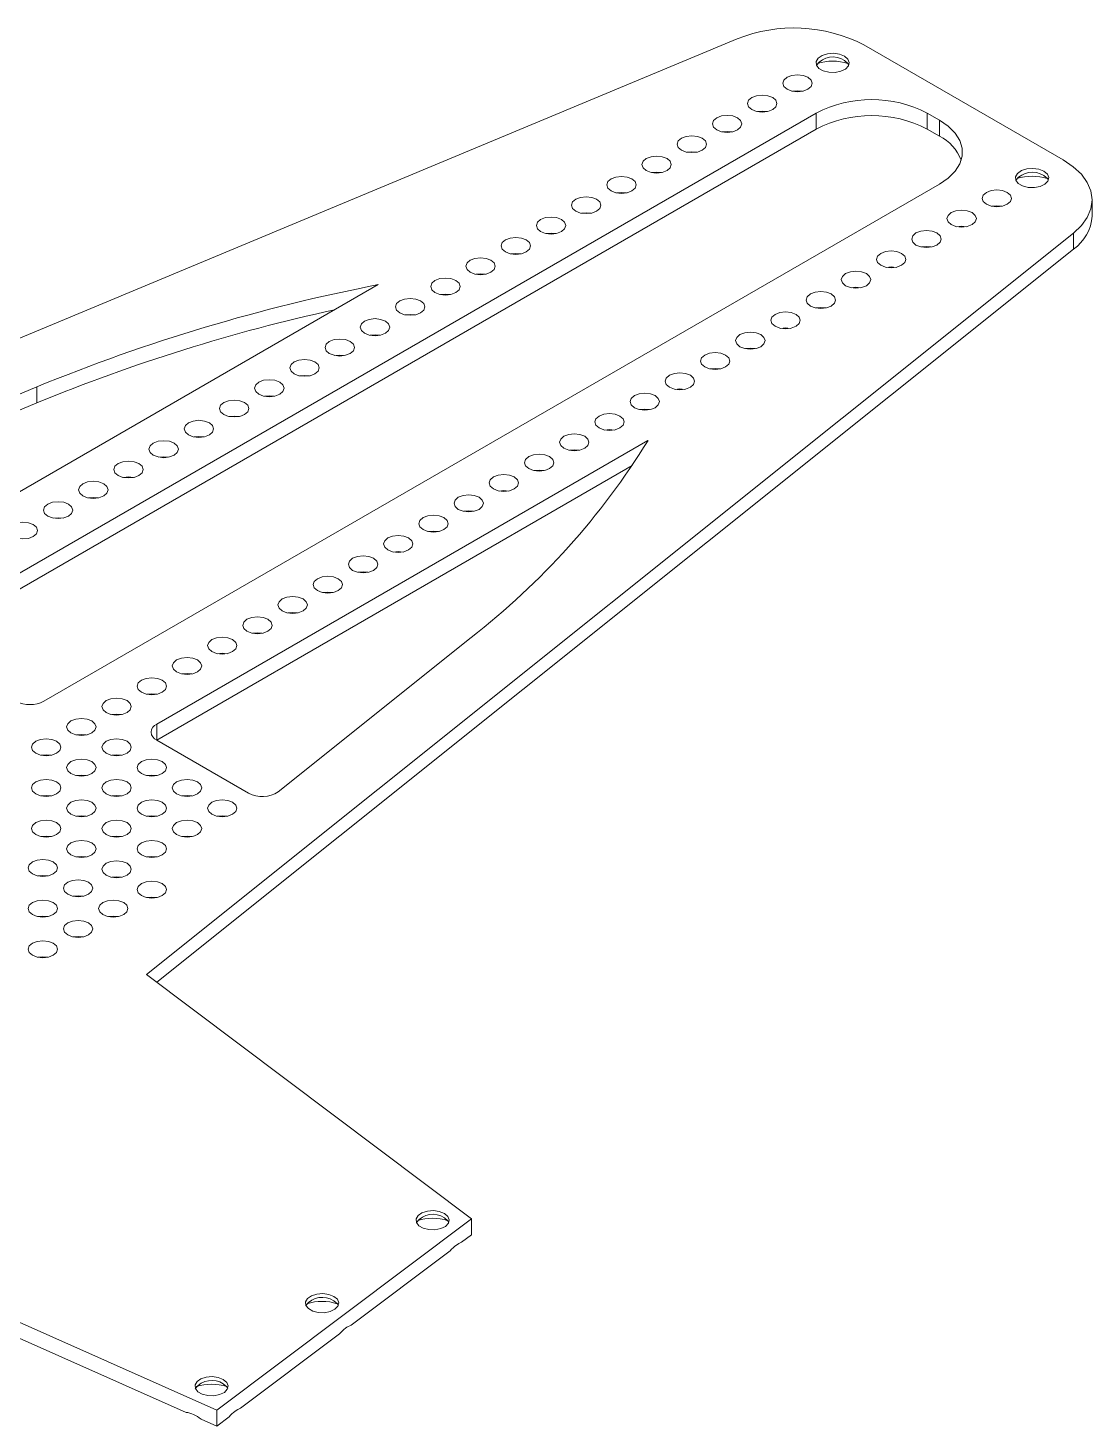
# Paper-space layout '_등각 보기' of a CAD drawing. Header units: millimetres. Extents: x -178 to 66, y -103 to 40.
# Drawn here: x -42.4 to 66.1, y -102.8 to 39.8 of the extents above; entities that cross this region are included whole.
import ezdxf

# ---------------------------------------------------------------- set-up
doc = ezdxf.new("R2010")
doc.units = ezdxf.units.MM

psp = doc.layouts.new('_등각 보기')

# ---------------------------------------------------------------- linework, layer by layer
at = {"color": 7, "linetype": 'Continuous', "lineweight": 15}
for p, q in [((29.94, 38.72), (-101.05, -15.88)), ((63.2, 26.38), (42.86, 38.12)), ((37.99, 31.16), (-53.37, -21.58)), ((37.99, 31.16), (37.99, 29.53)), ((50.57, 30.43), (49.31, 31.16)), ((49.31, 31.16), (49.31, 29.53)), ((50.57, 30.43), (50.57, 28.8)), ((37.99, 29.53), (-53.37, -23.21)), ((50.57, 28.8), (49.31, 29.53)), ((-40.8, -28.84), (50.57, 23.9)), ((66.13, 20.66), (66.13, 22.3)), ((-30.34, -56.7), (64.24, 18.92)), ((64.24, 18.92), (64.24, 17.28)), ((-29.29, -57.49), (64.24, 17.28)), ((-56.81, -15.28), (-6.69, 13.66)), ((-41.51, 3.24), (-68.76, -8.12)), ((-41.51, 3.24), (-41.51, 1.61)), ((-41.51, 1.61), (-68.76, -9.75)), ((20.83, -2.23), (-29.29, -31.17)), ((19.22, -4.8), (-29.29, -32.8)), ((-16.89, -38.06), (2.78, -22.33)), ((-29.29, -32.8), (-19.93, -38.2)), ((2.84, -81.61), (-30.34, -56.7)), ((-70.71, -80.01), (-23.15, -101.12)), ((-70.71, -81.64), (-26.29, -101.36)), ((-23.15, -101.12), (2.84, -81.61)), ((2.84, -81.61), (2.84, -83.25)), ((1.82, -84.01), (2.84, -83.25)), ((-9.46, -92.48), (0.65, -84.89)), ((-20.73, -100.94), (-10.63, -93.36)), ((-23.15, -101.12), (-23.15, -102.76)), ((-24.76, -102.04), (-23.15, -102.76)), ((-23.15, -102.76), (-21.9, -101.82))]:
    psp.add_line(p, q, dxfattribs=at)
at = {"color": 8, "linetype": 'Continuous', "lineweight": 15}
psp.add_line((-29.29, -31.17), (-29.29, -32.8), dxfattribs=at)
at = {"color": 7, "linetype": 'Continuous', "lineweight": 15, "flags": 128}
for points in [[(40.87, 36.97), (41.23, 36.67), (41.37, 36.32), (41.28, 35.97), (40.98, 35.65), (40.5, 35.42), (39.91, 35.3), (39.28, 35.32), (38.71, 35.47), (38.27, 35.72), (38.02, 36.05), (37.99, 36.41), (38.19, 36.75), (38.59, 37.03), (39.13, 37.21), (39.75, 37.26), (40.36, 37.17), (40.87, 36.97)], [(40.87, 36.52), (41.23, 36.22), (41.33, 36.05)], [(35.02, 33.59), (35.51, 33.4), (36.08, 33.34), (36.65, 33.4), (37.14, 33.59), (37.47, 33.87), (37.58, 34.2), (37.47, 34.53), (37.14, 34.82), (36.65, 35), (36.08, 35.07), (35.51, 35), (35.02, 34.82), (34.69, 34.53), (34.58, 34.2), (34.69, 33.87), (35.02, 33.59)], [(31.43, 31.52), (31.91, 31.33), (32.49, 31.26), (33.06, 31.33), (33.55, 31.52), (33.87, 31.8), (33.99, 32.13), (33.87, 32.46), (33.55, 32.74), (33.06, 32.93), (32.49, 33), (31.91, 32.93), (31.43, 32.74), (31.1, 32.46), (30.99, 32.13), (31.1, 31.8), (31.43, 31.52)], [(36.58, 33.39), (36.08, 33.44), (35.58, 33.39)], [(27.84, 29.44), (28.32, 29.26), (28.9, 29.19), (29.47, 29.26), (29.96, 29.44), (30.28, 29.72), (30.4, 30.06), (30.28, 30.39), (29.96, 30.67), (29.47, 30.86), (28.9, 30.92), (28.32, 30.86), (27.84, 30.67), (27.51, 30.39), (27.4, 30.06), (27.51, 29.72), (27.84, 29.44)], [(32.99, 31.31), (32.49, 31.36), (31.99, 31.31)], [(50.57, 23.9), (51.46, 24.52), (52.16, 25.22), (52.64, 25.97), (52.88, 26.77), (52.88, 27.57), (52.64, 28.36), (52.16, 29.12), (51.46, 29.82), (50.57, 30.43)], [(24.24, 27.37), (24.73, 27.18), (25.3, 27.12), (25.88, 27.18), (26.36, 27.37), (26.69, 27.65), (26.8, 27.98), (26.69, 28.31), (26.36, 28.59), (25.88, 28.78), (25.3, 28.85), (24.73, 28.78), (24.24, 28.59), (23.92, 28.31), (23.8, 27.98), (23.92, 27.65), (24.24, 27.37)], [(29.4, 29.24), (28.9, 29.29), (28.4, 29.24)], [(25.8, 27.17), (25.3, 27.22), (24.8, 27.17)], [(20.65, 25.3), (21.14, 25.11), (21.71, 25.04), (22.29, 25.11), (22.77, 25.3), (23.1, 25.58), (23.21, 25.91), (23.1, 26.24), (22.77, 26.52), (22.29, 26.71), (21.71, 26.77), (21.14, 26.71), (20.65, 26.52), (20.33, 26.24), (20.21, 25.91), (20.33, 25.58), (20.65, 25.3)], [(64.24, 18.92), (65.05, 19.69), (65.65, 20.52), (66.01, 21.4), (66.13, 22.31), (66.01, 23.21), (65.64, 24.08), (65.04, 24.92), (64.22, 25.69), (63.2, 26.38)], [(17.06, 23.22), (17.55, 23.03), (18.12, 22.97), (18.69, 23.03), (19.18, 23.22), (19.51, 23.5), (19.62, 23.83), (19.51, 24.17), (19.18, 24.45), (18.69, 24.63), (18.12, 24.7), (17.55, 24.63), (17.06, 24.45), (16.73, 24.17), (16.62, 23.83), (16.73, 23.5), (17.06, 23.22)], [(22.21, 25.09), (21.71, 25.14), (21.21, 25.09)], [(61.21, 25.23), (61.57, 24.93), (61.71, 24.58), (61.62, 24.22), (61.32, 23.91), (60.84, 23.68), (60.25, 23.56), (59.62, 23.58), (59.05, 23.73), (58.61, 23.98), (58.36, 24.31), (58.33, 24.67), (58.53, 25.01), (58.93, 25.29), (59.47, 25.47), (60.09, 25.52), (60.7, 25.43), (61.21, 25.23)], [(61.21, 24.78), (61.57, 24.48), (61.67, 24.31)], [(18.62, 23.02), (18.12, 23.07), (17.62, 23.02)], [(57.48, 23.07), (56.99, 23.26), (56.42, 23.33), (55.85, 23.26), (55.36, 23.07), (55.03, 22.79), (54.92, 22.46), (55.03, 22.13), (55.36, 21.85), (55.85, 21.66), (56.42, 21.6), (56.99, 21.66), (57.48, 21.85), (57.81, 22.13), (57.92, 22.46), (57.81, 22.79), (57.48, 23.07)], [(13.47, 21.15), (13.95, 20.96), (14.53, 20.9), (15.1, 20.96), (15.59, 21.15), (15.91, 21.43), (16.03, 21.76), (15.91, 22.09), (15.59, 22.37), (15.1, 22.56), (14.53, 22.63), (13.95, 22.56), (13.47, 22.37), (13.14, 22.09), (13.03, 21.76), (13.14, 21.43), (13.47, 21.15)], [(56.92, 21.65), (56.42, 21.69), (55.92, 21.65)], [(9.88, 19.08), (10.36, 18.89), (10.94, 18.82), (11.51, 18.89), (12, 19.08), (12.32, 19.36), (12.44, 19.69), (12.32, 20.02), (12, 20.3), (11.51, 20.49), (10.94, 20.55), (10.36, 20.49), (9.88, 20.3), (9.55, 20.02), (9.44, 19.69), (9.55, 19.36), (9.88, 19.08)], [(15.03, 20.94), (14.53, 20.99), (14.03, 20.94)], [(53.89, 21), (53.4, 21.19), (52.83, 21.25), (52.25, 21.19), (51.77, 21), (51.44, 20.72), (51.33, 20.39), (51.44, 20.06), (51.77, 19.78), (52.25, 19.59), (52.83, 19.52), (53.4, 19.59), (53.89, 19.78), (54.21, 20.06), (54.33, 20.39), (54.21, 20.72), (53.89, 21)], [(11.44, 18.87), (10.94, 18.92), (10.44, 18.87)], [(50.3, 18.93), (49.81, 19.11), (49.24, 19.18), (48.66, 19.11), (48.17, 18.93), (47.85, 18.65), (47.74, 18.31), (47.85, 17.98), (48.17, 17.7), (48.66, 17.51), (49.24, 17.45), (49.81, 17.51), (50.3, 17.7), (50.62, 17.98), (50.74, 18.31), (50.62, 18.65), (50.3, 18.93)], [(53.33, 19.57), (52.83, 19.62), (52.33, 19.57)], [(6.28, 17), (6.77, 16.81), (7.34, 16.75), (7.92, 16.81), (8.4, 17), (8.73, 17.28), (8.84, 17.61), (8.73, 17.95), (8.4, 18.23), (7.92, 18.41), (7.34, 18.48), (6.77, 18.41), (6.28, 18.23), (5.96, 17.95), (5.84, 17.61), (5.96, 17.28), (6.28, 17)], [(49.73, 17.5), (49.24, 17.55), (48.74, 17.5)], [(2.69, 14.93), (3.18, 14.74), (3.75, 14.67), (4.33, 14.74), (4.81, 14.93), (5.14, 15.21), (5.25, 15.54), (5.14, 15.87), (4.81, 16.15), (4.33, 16.34), (3.75, 16.41), (3.18, 16.34), (2.69, 16.15), (2.37, 15.87), (2.25, 15.54), (2.37, 15.21), (2.69, 14.93)], [(7.84, 16.8), (7.34, 16.85), (6.84, 16.8)], [(46.7, 16.85), (46.22, 17.04), (45.64, 17.11), (45.07, 17.04), (44.58, 16.85), (44.26, 16.57), (44.14, 16.24), (44.26, 15.91), (44.58, 15.63), (45.07, 15.44), (45.64, 15.37), (46.22, 15.44), (46.7, 15.63), (47.03, 15.91), (47.14, 16.24), (47.03, 16.57), (46.7, 16.85)], [(-0.9, 12.85), (-0.41, 12.67), (0.16, 12.6), (0.73, 12.67), (1.22, 12.85), (1.55, 13.14), (1.66, 13.47), (1.55, 13.8), (1.22, 14.08), (0.73, 14.27), (0.16, 14.33), (-0.41, 14.27), (-0.9, 14.08), (-1.23, 13.8), (-1.34, 13.47), (-1.23, 13.14), (-0.9, 12.85)], [(4.25, 14.72), (3.75, 14.77), (3.25, 14.72)], [(43.11, 14.78), (42.62, 14.97), (42.05, 15.03), (41.48, 14.97), (40.99, 14.78), (40.67, 14.5), (40.55, 14.17), (40.67, 13.84), (40.99, 13.55), (41.48, 13.37), (42.05, 13.3), (42.62, 13.37), (43.11, 13.55), (43.44, 13.84), (43.55, 14.17), (43.44, 14.5), (43.11, 14.78)], [(46.14, 15.42), (45.64, 15.47), (45.14, 15.42)], [(39.52, 12.71), (39.03, 12.89), (38.46, 12.96), (37.88, 12.89), (37.4, 12.71), (37.07, 12.42), (36.96, 12.09), (37.07, 11.76), (37.4, 11.48), (37.88, 11.29), (38.46, 11.23), (39.03, 11.29), (39.52, 11.48), (39.84, 11.76), (39.96, 12.09), (39.84, 12.42), (39.52, 12.71)], [(42.55, 13.35), (42.05, 13.4), (41.55, 13.35)], [(-4.49, 10.78), (-4.01, 10.59), (-3.43, 10.53), (-2.86, 10.59), (-2.37, 10.78), (-2.05, 11.06), (-1.93, 11.39), (-2.05, 11.72), (-2.37, 12.01), (-2.86, 12.19), (-3.43, 12.26), (-4.01, 12.19), (-4.49, 12.01), (-4.82, 11.72), (-4.93, 11.39), (-4.82, 11.06), (-4.49, 10.78)], [(0.66, 12.65), (0.16, 12.7), (-0.34, 12.65)], [(-8.09, 8.71), (-7.6, 8.52), (-7.02, 8.45), (-6.45, 8.52), (-5.96, 8.71), (-5.64, 8.99), (-5.52, 9.32), (-5.64, 9.65), (-5.96, 9.93), (-6.45, 10.12), (-7.02, 10.19), (-7.6, 10.12), (-8.09, 9.93), (-8.41, 9.65), (-8.52, 9.32), (-8.41, 8.99), (-8.09, 8.71)], [(-2.93, 10.58), (-3.43, 10.63), (-3.93, 10.58)], [(35.93, 10.63), (35.44, 10.82), (34.87, 10.89), (34.29, 10.82), (33.81, 10.63), (33.48, 10.35), (33.37, 10.02), (33.48, 9.69), (33.81, 9.41), (34.29, 9.22), (34.87, 9.15), (35.44, 9.22), (35.93, 9.41), (36.25, 9.69), (36.37, 10.02), (36.25, 10.35), (35.93, 10.63)], [(38.96, 11.28), (38.46, 11.33), (37.96, 11.28)], [(32.34, 8.56), (31.85, 8.75), (31.27, 8.81), (30.7, 8.75), (30.21, 8.56), (29.89, 8.28), (29.77, 7.95), (29.89, 7.61), (30.21, 7.33), (30.7, 7.15), (31.27, 7.08), (31.85, 7.15), (32.34, 7.33), (32.66, 7.61), (32.77, 7.95), (32.66, 8.28), (32.34, 8.56)], [(35.37, 9.2), (34.87, 9.25), (34.37, 9.2)], [(-11.68, 6.63), (-11.19, 6.45), (-10.62, 6.38), (-10.04, 6.45), (-9.56, 6.63), (-9.23, 6.91), (-9.12, 7.25), (-9.23, 7.58), (-9.56, 7.86), (-10.04, 8.05), (-10.62, 8.11), (-11.19, 8.05), (-11.68, 7.86), (-12, 7.58), (-12.12, 7.25), (-12, 6.91), (-11.68, 6.63)], [(-6.53, 8.5), (-7.02, 8.55), (-7.52, 8.5)], [(31.77, 7.13), (31.27, 7.18), (30.78, 7.13)], [(-15.27, 4.56), (-14.78, 4.37), (-14.21, 4.31), (-13.63, 4.37), (-13.15, 4.56), (-12.82, 4.84), (-12.71, 5.17), (-12.82, 5.5), (-13.15, 5.78), (-13.63, 5.97), (-14.21, 6.04), (-14.78, 5.97), (-15.27, 5.78), (-15.59, 5.5), (-15.71, 5.17), (-15.59, 4.84), (-15.27, 4.56)], [(-10.12, 6.43), (-10.62, 6.48), (-11.12, 6.43)], [(28.74, 6.48), (28.26, 6.67), (27.68, 6.74), (27.11, 6.67), (26.62, 6.48), (26.3, 6.2), (26.18, 5.87), (26.3, 5.54), (26.62, 5.26), (27.11, 5.07), (27.68, 5.01), (28.26, 5.07), (28.74, 5.26), (29.07, 5.54), (29.18, 5.87), (29.07, 6.2), (28.74, 6.48)], [(-13.71, 4.36), (-14.21, 4.4), (-14.71, 4.36)], [(25.15, 4.41), (24.66, 4.6), (24.09, 4.66), (23.52, 4.6), (23.03, 4.41), (22.7, 4.13), (22.59, 3.8), (22.7, 3.47), (23.03, 3.19), (23.52, 3), (24.09, 2.93), (24.66, 3), (25.15, 3.19), (25.48, 3.47), (25.59, 3.8), (25.48, 4.13), (25.15, 4.41)], [(28.18, 5.06), (27.68, 5.11), (27.18, 5.06)], [(-18.86, 2.49), (-18.38, 2.3), (-17.8, 2.23), (-17.23, 2.3), (-16.74, 2.49), (-16.42, 2.77), (-16.3, 3.1), (-16.42, 3.43), (-16.74, 3.71), (-17.23, 3.9), (-17.8, 3.96), (-18.38, 3.9), (-18.86, 3.71), (-19.19, 3.43), (-19.3, 3.1), (-19.19, 2.77), (-18.86, 2.49)], [(24.59, 2.98), (24.09, 3.03), (23.59, 2.98)], [(-22.45, 0.41), (-21.97, 0.22), (-21.39, 0.16), (-20.82, 0.22), (-20.33, 0.41), (-20.01, 0.69), (-19.89, 1.02), (-20.01, 1.36), (-20.33, 1.64), (-20.82, 1.82), (-21.39, 1.89), (-21.97, 1.82), (-22.45, 1.64), (-22.78, 1.36), (-22.89, 1.02), (-22.78, 0.69), (-22.45, 0.41)], [(-17.3, 2.28), (-17.8, 2.33), (-18.3, 2.28)], [(21.56, 2.34), (21.07, 2.53), (20.5, 2.59), (19.92, 2.53), (19.44, 2.34), (19.11, 2.06), (19, 1.73), (19.11, 1.39), (19.44, 1.11), (19.92, 0.93), (20.5, 0.86), (21.07, 0.93), (21.56, 1.11), (21.88, 1.39), (22, 1.73), (21.88, 2.06), (21.56, 2.34)], [(-20.89, 0.21), (-21.39, 0.26), (-21.89, 0.21)], [(17.97, 0.26), (17.48, 0.45), (16.91, 0.52), (16.33, 0.45), (15.85, 0.26), (15.52, -0.02), (15.41, -0.35), (15.52, -0.68), (15.85, -0.96), (16.33, -1.15), (16.91, -1.21), (17.48, -1.15), (17.97, -0.96), (18.29, -0.68), (18.41, -0.35), (18.29, -0.02), (17.97, 0.26)], [(21, 0.91), (20.5, 0.96), (20, 0.91)], [(-26.05, -1.66), (-25.56, -1.85), (-24.99, -1.92), (-24.41, -1.85), (-23.92, -1.66), (-23.6, -1.38), (-23.49, -1.05), (-23.6, -0.72), (-23.92, -0.44), (-24.41, -0.25), (-24.99, -0.18), (-25.56, -0.25), (-26.05, -0.44), (-26.37, -0.72), (-26.49, -1.05), (-26.37, -1.38), (-26.05, -1.66)], [(17.41, -1.17), (16.91, -1.12), (16.41, -1.17)], [(-29.64, -3.74), (-29.15, -3.92), (-28.58, -3.99), (-28, -3.92), (-27.52, -3.74), (-27.19, -3.45), (-27.08, -3.12), (-27.19, -2.79), (-27.52, -2.51), (-28, -2.32), (-28.58, -2.26), (-29.15, -2.32), (-29.64, -2.51), (-29.96, -2.79), (-30.08, -3.12), (-29.96, -3.45), (-29.64, -3.74)], [(-24.49, -1.87), (-24.99, -1.82), (-25.48, -1.87)], [(14.37, -1.81), (13.89, -1.62), (13.31, -1.56), (12.74, -1.62), (12.25, -1.81), (11.93, -2.09), (11.81, -2.42), (11.93, -2.75), (12.25, -3.03), (12.74, -3.22), (13.31, -3.29), (13.89, -3.22), (14.37, -3.03), (14.7, -2.75), (14.81, -2.42), (14.7, -2.09), (14.37, -1.81)], [(-28.08, -3.94), (-28.58, -3.89), (-29.08, -3.94)], [(10.78, -3.88), (10.3, -3.7), (9.72, -3.63), (9.15, -3.7), (8.66, -3.88), (8.34, -4.16), (8.22, -4.5), (8.34, -4.83), (8.66, -5.11), (9.15, -5.3), (9.72, -5.36), (10.3, -5.3), (10.78, -5.11), (11.11, -4.83), (11.22, -4.5), (11.11, -4.16), (10.78, -3.88)], [(13.81, -3.24), (13.31, -3.19), (12.81, -3.24)], [(-33.23, -5.81), (-32.74, -6), (-32.17, -6.06), (-31.6, -6), (-31.11, -5.81), (-30.78, -5.53), (-30.67, -5.2), (-30.78, -4.87), (-31.11, -4.58), (-31.6, -4.4), (-32.17, -4.33), (-32.74, -4.4), (-33.23, -4.58), (-33.56, -4.87), (-33.67, -5.2), (-33.56, -5.53), (-33.23, -5.81)], [(7.19, -5.96), (6.7, -5.77), (6.13, -5.7), (5.56, -5.77), (5.07, -5.96), (4.74, -6.24), (4.63, -6.57), (4.74, -6.9), (5.07, -7.18), (5.56, -7.37), (6.13, -7.44), (6.7, -7.37), (7.19, -7.18), (7.52, -6.9), (7.63, -6.57), (7.52, -6.24), (7.19, -5.96)], [(10.22, -5.31), (9.72, -5.26), (9.22, -5.31)], [(-36.82, -7.88), (-36.34, -8.07), (-35.76, -8.14), (-35.19, -8.07), (-34.7, -7.88), (-34.38, -7.6), (-34.26, -7.27), (-34.38, -6.94), (-34.7, -6.66), (-35.19, -6.47), (-35.76, -6.4), (-36.34, -6.47), (-36.82, -6.66), (-37.15, -6.94), (-37.26, -7.27), (-37.15, -7.6), (-36.82, -7.88)], [(-31.67, -6.01), (-32.17, -5.96), (-32.67, -6.01)], [(-40.41, -9.96), (-39.93, -10.14), (-39.35, -10.21), (-38.78, -10.14), (-38.29, -9.96), (-37.97, -9.68), (-37.85, -9.34), (-37.97, -9.01), (-38.29, -8.73), (-38.78, -8.54), (-39.35, -8.48), (-39.93, -8.54), (-40.41, -8.73), (-40.74, -9.01), (-40.85, -9.34), (-40.74, -9.68), (-40.41, -9.96)], [(-35.26, -8.09), (-35.76, -8.04), (-36.26, -8.09)], [(3.6, -8.03), (3.11, -7.84), (2.54, -7.78), (1.96, -7.84), (1.48, -8.03), (1.15, -8.31), (1.04, -8.64), (1.15, -8.97), (1.48, -9.26), (1.96, -9.44), (2.54, -9.51), (3.11, -9.44), (3.6, -9.26), (3.92, -8.97), (4.04, -8.64), (3.92, -8.31), (3.6, -8.03)], [(6.63, -7.39), (6.13, -7.34), (5.63, -7.39)], [(0.01, -10.1), (-0.48, -9.92), (-1.05, -9.85), (-1.63, -9.92), (-2.11, -10.1), (-2.44, -10.39), (-2.55, -10.72), (-2.44, -11.05), (-2.11, -11.33), (-1.63, -11.52), (-1.05, -11.58), (-0.48, -11.52), (0.01, -11.33), (0.33, -11.05), (0.45, -10.72), (0.33, -10.39), (0.01, -10.1)], [(3.04, -9.46), (2.54, -9.41), (2.04, -9.46)], [(-44.01, -12.03), (-43.52, -12.22), (-42.95, -12.28), (-42.37, -12.22), (-41.89, -12.03), (-41.56, -11.75), (-41.45, -11.42), (-41.56, -11.09), (-41.89, -10.81), (-42.37, -10.62), (-42.95, -10.55), (-43.52, -10.62), (-44.01, -10.81), (-44.33, -11.09), (-44.45, -11.42), (-44.33, -11.75), (-44.01, -12.03)], [(-38.85, -10.16), (-39.35, -10.11), (-39.85, -10.16)], [(-3.59, -12.18), (-4.07, -11.99), (-4.65, -11.92), (-5.22, -11.99), (-5.71, -12.18), (-6.03, -12.46), (-6.15, -12.79), (-6.03, -13.12), (-5.71, -13.4), (-5.22, -13.59), (-4.65, -13.66), (-4.07, -13.59), (-3.59, -13.4), (-3.26, -13.12), (-3.15, -12.79), (-3.26, -12.46), (-3.59, -12.18)], [(-0.55, -11.53), (-1.05, -11.48), (-1.55, -11.53)], [(-7.18, -14.25), (-7.66, -14.06), (-8.24, -14), (-8.81, -14.06), (-9.3, -14.25), (-9.62, -14.53), (-9.74, -14.86), (-9.62, -15.2), (-9.3, -15.48), (-8.81, -15.66), (-8.24, -15.73), (-7.66, -15.66), (-7.18, -15.48), (-6.85, -15.2), (-6.74, -14.86), (-6.85, -14.53), (-7.18, -14.25)], [(-4.15, -13.61), (-4.65, -13.56), (-5.15, -13.61)], [(-7.74, -15.68), (-8.24, -15.63), (-8.74, -15.68)], [(-10.77, -16.33), (-11.26, -16.14), (-11.83, -16.07), (-12.4, -16.14), (-12.89, -16.33), (-13.22, -16.61), (-13.33, -16.94), (-13.22, -17.27), (-12.89, -17.55), (-12.4, -17.74), (-11.83, -17.8), (-11.26, -17.74), (-10.77, -17.55), (-10.44, -17.27), (-10.33, -16.94), (-10.44, -16.61), (-10.77, -16.33)], [(-14.36, -18.4), (-14.85, -18.21), (-15.42, -18.15), (-16, -18.21), (-16.48, -18.4), (-16.81, -18.68), (-16.92, -19.01), (-16.81, -19.34), (-16.48, -19.62), (-16, -19.81), (-15.42, -19.88), (-14.85, -19.81), (-14.36, -19.62), (-14.04, -19.34), (-13.92, -19.01), (-14.04, -18.68), (-14.36, -18.4)], [(-11.33, -17.75), (-11.83, -17.71), (-12.33, -17.75)], [(-14.92, -19.83), (-15.42, -19.78), (-15.92, -19.83)], [(-17.95, -20.47), (-18.44, -20.29), (-19.01, -20.22), (-19.59, -20.29), (-20.08, -20.47), (-20.4, -20.75), (-20.51, -21.09), (-20.4, -21.42), (-20.08, -21.7), (-19.59, -21.89), (-19.01, -21.95), (-18.44, -21.89), (-17.95, -21.7), (-17.63, -21.42), (-17.51, -21.09), (-17.63, -20.75), (-17.95, -20.47)], [(-21.55, -22.55), (-22.03, -22.36), (-22.61, -22.29), (-23.18, -22.36), (-23.67, -22.55), (-23.99, -22.83), (-24.11, -23.16), (-23.99, -23.49), (-23.67, -23.77), (-23.18, -23.96), (-22.61, -24.02), (-22.03, -23.96), (-21.55, -23.77), (-21.22, -23.49), (-21.11, -23.16), (-21.22, -22.83), (-21.55, -22.55)], [(-18.52, -21.9), (-19.01, -21.85), (-19.51, -21.9)], [(-22.11, -23.98), (-22.61, -23.93), (-23.11, -23.98)], [(-25.14, -24.62), (-25.62, -24.43), (-26.2, -24.37), (-26.77, -24.43), (-27.26, -24.62), (-27.58, -24.9), (-27.7, -25.23), (-27.58, -25.56), (-27.26, -25.84), (-26.77, -26.03), (-26.2, -26.1), (-25.62, -26.03), (-25.14, -25.84), (-24.81, -25.56), (-24.7, -25.23), (-24.81, -24.9), (-25.14, -24.62)], [(-28.73, -26.69), (-29.22, -26.51), (-29.79, -26.44), (-30.37, -26.51), (-30.85, -26.69), (-31.18, -26.97), (-31.29, -27.31), (-31.18, -27.64), (-30.85, -27.92), (-30.37, -28.11), (-29.79, -28.17), (-29.22, -28.11), (-28.73, -27.92), (-28.41, -27.64), (-28.29, -27.31), (-28.41, -26.97), (-28.73, -26.69)], [(-25.7, -26.05), (-26.2, -26), (-26.7, -26.05)], [(-32.32, -28.77), (-32.81, -28.58), (-33.38, -28.51), (-33.96, -28.58), (-34.44, -28.77), (-34.77, -29.05), (-34.88, -29.38), (-34.77, -29.71), (-34.44, -29.99), (-33.96, -30.18), (-33.38, -30.25), (-32.81, -30.18), (-32.32, -29.99), (-32, -29.71), (-31.88, -29.38), (-32, -29.05), (-32.32, -28.77)], [(-29.29, -28.12), (-29.79, -28.07), (-30.29, -28.12)], [(-35.91, -30.84), (-36.4, -30.65), (-36.98, -30.59), (-37.55, -30.65), (-38.04, -30.84), (-38.36, -31.12), (-38.48, -31.45), (-38.36, -31.79), (-38.04, -32.07), (-37.55, -32.25), (-36.98, -32.32), (-36.4, -32.25), (-35.91, -32.07), (-35.59, -31.79), (-35.48, -31.45), (-35.59, -31.12), (-35.91, -30.84)], [(-32.88, -30.2), (-33.38, -30.15), (-33.88, -30.2)], [(-39.51, -32.92), (-39.99, -32.73), (-40.57, -32.66), (-41.14, -32.73), (-41.63, -32.92), (-41.95, -33.2), (-42.07, -33.53), (-41.95, -33.86), (-41.63, -34.14), (-41.14, -34.33), (-40.57, -34.39), (-39.99, -34.33), (-39.51, -34.14), (-39.18, -33.86), (-39.07, -33.53), (-39.18, -33.2), (-39.51, -32.92)], [(-36.48, -32.27), (-36.98, -32.22), (-37.47, -32.27)], [(-32.32, -32.92), (-32.81, -32.73), (-33.38, -32.66), (-33.96, -32.73), (-34.44, -32.92), (-34.77, -33.2), (-34.88, -33.53), (-34.77, -33.86), (-34.44, -34.14), (-33.96, -34.33), (-33.38, -34.39), (-32.81, -34.33), (-32.32, -34.14), (-32, -33.86), (-31.88, -33.53), (-32, -33.2), (-32.32, -32.92)], [(-40.07, -34.34), (-40.57, -34.29), (-41.07, -34.34)], [(-35.91, -34.99), (-36.4, -34.8), (-36.98, -34.74), (-37.55, -34.8), (-38.04, -34.99), (-38.36, -35.27), (-38.48, -35.6), (-38.36, -35.93), (-38.04, -36.21), (-37.55, -36.4), (-36.98, -36.47), (-36.4, -36.4), (-35.91, -36.21), (-35.59, -35.93), (-35.48, -35.6), (-35.59, -35.27), (-35.91, -34.99)], [(-32.88, -34.34), (-33.38, -34.29), (-33.88, -34.34)], [(-28.73, -34.99), (-29.22, -34.8), (-29.79, -34.74), (-30.37, -34.8), (-30.85, -34.99), (-31.18, -35.27), (-31.29, -35.6), (-31.18, -35.93), (-30.85, -36.21), (-30.37, -36.4), (-29.79, -36.47), (-29.22, -36.4), (-28.73, -36.21), (-28.41, -35.93), (-28.29, -35.6), (-28.41, -35.27), (-28.73, -34.99)], [(-39.51, -37.06), (-39.99, -36.87), (-40.57, -36.81), (-41.14, -36.87), (-41.63, -37.06), (-41.95, -37.34), (-42.07, -37.67), (-41.95, -38.01), (-41.63, -38.29), (-41.14, -38.47), (-40.57, -38.54), (-39.99, -38.47), (-39.51, -38.29), (-39.18, -38.01), (-39.07, -37.67), (-39.18, -37.34), (-39.51, -37.06)], [(-36.48, -36.42), (-36.98, -36.37), (-37.47, -36.42)], [(-32.32, -37.06), (-32.81, -36.87), (-33.38, -36.81), (-33.96, -36.87), (-34.44, -37.06), (-34.77, -37.34), (-34.88, -37.67), (-34.77, -38.01), (-34.44, -38.29), (-33.96, -38.47), (-33.38, -38.54), (-32.81, -38.47), (-32.32, -38.29), (-32, -38.01), (-31.88, -37.67), (-32, -37.34), (-32.32, -37.06)], [(-29.29, -36.42), (-29.79, -36.37), (-30.29, -36.42)], [(-25.14, -37.06), (-25.62, -36.87), (-26.2, -36.81), (-26.77, -36.87), (-27.26, -37.06), (-27.58, -37.34), (-27.7, -37.67), (-27.58, -38.01), (-27.26, -38.29), (-26.77, -38.47), (-26.2, -38.54), (-25.62, -38.47), (-25.14, -38.29), (-24.81, -38.01), (-24.7, -37.67), (-24.81, -37.34), (-25.14, -37.06)], [(-40.07, -38.49), (-40.57, -38.44), (-41.07, -38.49)], [(-32.88, -38.49), (-33.38, -38.44), (-33.88, -38.49)], [(-25.7, -38.49), (-26.2, -38.44), (-26.7, -38.49)], [(-35.91, -39.14), (-36.4, -38.95), (-36.98, -38.88), (-37.55, -38.95), (-38.04, -39.14), (-38.36, -39.42), (-38.48, -39.75), (-38.36, -40.08), (-38.04, -40.36), (-37.55, -40.55), (-36.98, -40.61), (-36.4, -40.55), (-35.91, -40.36), (-35.59, -40.08), (-35.48, -39.75), (-35.59, -39.42), (-35.91, -39.14)], [(-28.73, -39.14), (-29.22, -38.95), (-29.79, -38.88), (-30.37, -38.95), (-30.85, -39.14), (-31.18, -39.42), (-31.29, -39.75), (-31.18, -40.08), (-30.85, -40.36), (-30.37, -40.55), (-29.79, -40.61), (-29.22, -40.55), (-28.73, -40.36), (-28.41, -40.08), (-28.29, -39.75), (-28.41, -39.42), (-28.73, -39.14)], [(-21.55, -39.14), (-22.03, -38.95), (-22.61, -38.88), (-23.18, -38.95), (-23.67, -39.14), (-23.99, -39.42), (-24.11, -39.75), (-23.99, -40.08), (-23.67, -40.36), (-23.18, -40.55), (-22.61, -40.61), (-22.03, -40.55), (-21.55, -40.36), (-21.22, -40.08), (-21.11, -39.75), (-21.22, -39.42), (-21.55, -39.14)], [(-39.51, -41.21), (-39.99, -41.02), (-40.57, -40.96), (-41.14, -41.02), (-41.63, -41.21), (-41.95, -41.49), (-42.07, -41.82), (-41.95, -42.15), (-41.63, -42.43), (-41.14, -42.62), (-40.57, -42.69), (-39.99, -42.62), (-39.51, -42.43), (-39.18, -42.15), (-39.07, -41.82), (-39.18, -41.49), (-39.51, -41.21)], [(-36.48, -40.56), (-36.98, -40.52), (-37.47, -40.56)], [(-32.32, -41.21), (-32.81, -41.02), (-33.38, -40.96), (-33.96, -41.02), (-34.44, -41.21), (-34.77, -41.49), (-34.88, -41.82), (-34.77, -42.15), (-34.44, -42.43), (-33.96, -42.62), (-33.38, -42.69), (-32.81, -42.62), (-32.32, -42.43), (-32, -42.15), (-31.88, -41.82), (-32, -41.49), (-32.32, -41.21)], [(-29.29, -40.56), (-29.79, -40.52), (-30.29, -40.56)], [(-25.14, -41.21), (-25.62, -41.02), (-26.2, -40.96), (-26.77, -41.02), (-27.26, -41.21), (-27.58, -41.49), (-27.7, -41.82), (-27.58, -42.15), (-27.26, -42.43), (-26.77, -42.62), (-26.2, -42.69), (-25.62, -42.62), (-25.14, -42.43), (-24.81, -42.15), (-24.7, -41.82), (-24.81, -41.49), (-25.14, -41.21)], [(-22.11, -40.56), (-22.61, -40.52), (-23.11, -40.56)], [(-40.07, -42.64), (-40.57, -42.59), (-41.07, -42.64)], [(-32.88, -42.64), (-33.38, -42.59), (-33.88, -42.64)], [(-25.7, -42.64), (-26.2, -42.59), (-26.7, -42.64)], [(-35.91, -43.28), (-36.4, -43.1), (-36.98, -43.03), (-37.55, -43.1), (-38.04, -43.28), (-38.36, -43.56), (-38.48, -43.9), (-38.36, -44.23), (-38.04, -44.51), (-37.55, -44.7), (-36.98, -44.76), (-36.4, -44.7), (-35.91, -44.51), (-35.59, -44.23), (-35.48, -43.9), (-35.59, -43.56), (-35.91, -43.28)], [(-28.73, -43.28), (-29.22, -43.1), (-29.79, -43.03), (-30.37, -43.1), (-30.85, -43.28), (-31.18, -43.56), (-31.29, -43.9), (-31.18, -44.23), (-30.85, -44.51), (-30.37, -44.7), (-29.79, -44.76), (-29.22, -44.7), (-28.73, -44.51), (-28.41, -44.23), (-28.29, -43.9), (-28.41, -43.56), (-28.73, -43.28)], [(-39.85, -45.22), (-40.33, -45.03), (-40.91, -44.96), (-41.48, -45.03), (-41.97, -45.22), (-42.29, -45.5), (-42.41, -45.83), (-42.29, -46.16), (-41.97, -46.44), (-41.48, -46.63), (-40.91, -46.69), (-40.33, -46.63), (-39.85, -46.44), (-39.52, -46.16), (-39.41, -45.83), (-39.52, -45.5), (-39.85, -45.22)], [(-36.48, -44.71), (-36.98, -44.66), (-37.47, -44.71)], [(-32.32, -45.36), (-32.81, -45.17), (-33.38, -45.1), (-33.96, -45.17), (-34.44, -45.36), (-34.77, -45.64), (-34.88, -45.97), (-34.77, -46.3), (-34.44, -46.58), (-33.96, -46.77), (-33.38, -46.84), (-32.81, -46.77), (-32.32, -46.58), (-32, -46.3), (-31.88, -45.97), (-32, -45.64), (-32.32, -45.36)], [(-29.29, -44.71), (-29.79, -44.66), (-30.29, -44.71)], [(-40.41, -46.65), (-40.91, -46.6), (-41.41, -46.65)], [(-36.25, -47.29), (-36.74, -47.1), (-37.31, -47.04), (-37.89, -47.1), (-38.37, -47.29), (-38.7, -47.57), (-38.81, -47.9), (-38.7, -48.23), (-38.37, -48.51), (-37.89, -48.7), (-37.31, -48.77), (-36.74, -48.7), (-36.25, -48.51), (-35.93, -48.23), (-35.81, -47.9), (-35.93, -47.57), (-36.25, -47.29)], [(-32.88, -46.79), (-33.38, -46.74), (-33.88, -46.79)], [(-28.73, -47.43), (-29.22, -47.24), (-29.79, -47.18), (-30.37, -47.24), (-30.85, -47.43), (-31.18, -47.71), (-31.29, -48.04), (-31.18, -48.37), (-30.85, -48.66), (-30.37, -48.84), (-29.79, -48.91), (-29.22, -48.84), (-28.73, -48.66), (-28.41, -48.37), (-28.29, -48.04), (-28.41, -47.71), (-28.73, -47.43)], [(-39.85, -49.36), (-40.33, -49.18), (-40.91, -49.11), (-41.48, -49.18), (-41.97, -49.36), (-42.29, -49.64), (-42.41, -49.98), (-42.29, -50.31), (-41.97, -50.59), (-41.48, -50.78), (-40.91, -50.84), (-40.33, -50.78), (-39.85, -50.59), (-39.52, -50.31), (-39.41, -49.98), (-39.52, -49.64), (-39.85, -49.36)], [(-36.81, -48.72), (-37.31, -48.67), (-37.81, -48.72)], [(-32.66, -49.36), (-33.15, -49.18), (-33.72, -49.11), (-34.3, -49.18), (-34.78, -49.36), (-35.11, -49.64), (-35.22, -49.98), (-35.11, -50.31), (-34.78, -50.59), (-34.3, -50.78), (-33.72, -50.84), (-33.15, -50.78), (-32.66, -50.59), (-32.34, -50.31), (-32.22, -49.98), (-32.34, -49.64), (-32.66, -49.36)], [(-29.29, -48.86), (-29.79, -48.81), (-30.29, -48.86)], [(-40.41, -50.79), (-40.91, -50.74), (-41.41, -50.79)], [(-36.25, -51.44), (-36.74, -51.25), (-37.31, -51.18), (-37.89, -51.25), (-38.37, -51.44), (-38.7, -51.72), (-38.81, -52.05), (-38.7, -52.38), (-38.37, -52.66), (-37.89, -52.85), (-37.31, -52.92), (-36.74, -52.85), (-36.25, -52.66), (-35.93, -52.38), (-35.81, -52.05), (-35.93, -51.72), (-36.25, -51.44)], [(-33.22, -50.79), (-33.72, -50.74), (-34.22, -50.79)], [(-39.85, -53.51), (-40.33, -53.32), (-40.91, -53.26), (-41.48, -53.32), (-41.97, -53.51), (-42.29, -53.79), (-42.41, -54.12), (-42.29, -54.45), (-41.97, -54.74), (-41.48, -54.92), (-40.91, -54.99), (-40.33, -54.92), (-39.85, -54.74), (-39.52, -54.45), (-39.41, -54.12), (-39.52, -53.79), (-39.85, -53.51)], [(-36.81, -52.87), (-37.31, -52.82), (-37.81, -52.87)], [(-40.41, -54.94), (-40.91, -54.89), (-41.41, -54.94)], [(0.06, -81.07), (0.41, -81.37), (0.56, -81.72), (0.47, -82.07), (0.17, -82.39), (-0.31, -82.62), (-0.91, -82.73), (-1.53, -82.72), (-2.1, -82.57), (-2.54, -82.32), (-2.8, -81.99), (-2.83, -81.63), (-2.63, -81.28), (-2.23, -81.01), (-1.68, -80.83), (-1.06, -80.78), (-0.46, -80.86), (0.06, -81.07)], [(0.06, -81.52), (0.41, -81.81), (0.51, -81.99)], [(-11.22, -89.53), (-10.86, -89.83), (-10.72, -90.18), (-10.81, -90.54), (-11.11, -90.85), (-11.59, -91.09), (-12.18, -91.2), (-12.81, -91.18), (-13.38, -91.04), (-13.82, -90.78), (-14.07, -90.45), (-14.1, -90.09), (-13.9, -89.75), (-13.51, -89.47), (-12.96, -89.3), (-12.34, -89.25), (-11.73, -89.33), (-11.22, -89.53)], [(-11.22, -89.98), (-10.86, -90.28), (-10.76, -90.45)], [(-22.5, -98), (-22.14, -98.3), (-22, -98.65), (-22.09, -99.01), (-22.39, -99.32), (-22.87, -99.55), (-23.46, -99.67), (-24.09, -99.65), (-24.66, -99.5), (-25.1, -99.25), (-25.35, -98.92), (-25.38, -98.56), (-25.18, -98.22), (-24.78, -97.94), (-24.24, -97.76), (-23.62, -97.71), (-23.01, -97.8), (-22.5, -98)], [(-22.5, -98.45), (-22.14, -98.75), (-22.04, -98.92)]]:
    psp.add_lwpolyline(points, dxfattribs=at)
at = {"color": 7, "linetype": 'Continuous', "lineweight": 15}
for centre, radius, start, end in [((35.74, 24.24), 15.6, 62.8447, 111.8544), ((39.7, 34.73), 2.15, 56.8874, 141.7731), ((39.67, 31.28), 5.18, 72.542, 107.458), ((43.65, 20.3), 12.24, 62.4831, 117.5193), ((43.65, 18.67), 12.24, 62.4831, 117.5193), ((48.59, 24.78), 4.48, 20.5285, 63.7843), ((60.04, 22.98), 2.15, 56.8874, 141.7731), ((60.01, 19.54), 5.18, 72.542, 107.458), ((61.7, 20.92), 4.44, 304.8733, 356.6282), ((28.3, -166.66), 183.68, 100.9819, 112.3373), ((27.65, -166.47), 181.75, 102.3227, 112.3665), ((-43.72, 37.58), 75.84, 307.8198, 328.3368), ((-42.21, -26.11), 3.07, 242.6097, 297.3903), ((-28.98, -31.98), 0.873, 110.7834, 249.2166), ((-18.53, -35.57), 2.98, 241.9787, 303.3222), ((-1.11, -83.31), 2.15, 56.8874, 141.7731), ((-1.14, -86.69), 5.12, 72.3302, 107.6698), ((-12.39, -91.78), 2.15, 56.8874, 141.7731), ((-12.42, -95.16), 5.12, 72.3302, 107.6698), ((-23.67, -100.25), 2.15, 56.8874, 141.7731), ((-23.7, -103.68), 5.18, 72.5302, 107.4698)]:
    psp.add_arc(centre, radius, start, end, dxfattribs=at)
for points in [[(0.65, -84.89), (0.84, -84.67), (1.04, -84.48), (1.44, -84.18), (1.63, -84.08), (1.82, -84.01)], [(-10.63, -93.36), (-10.44, -93.13), (-10.24, -92.94), (-9.84, -92.64), (-9.65, -92.54), (-9.46, -92.48)], [(-21.9, -101.82), (-21.71, -101.6), (-21.52, -101.41), (-21.12, -101.11), (-20.92, -101.01), (-20.73, -100.94)], [(-26.29, -101.36), (-26.04, -101.39), (-25.78, -101.46), (-25.27, -101.69), (-25.01, -101.85), (-24.76, -102.04)]]:
    psp.add_open_spline(points, degree=3, knots=[0, 0, 0, 0, 0.5, 0.5, 1, 1, 1, 1], dxfattribs=at)

doc.saveas('drawing.dxf')
